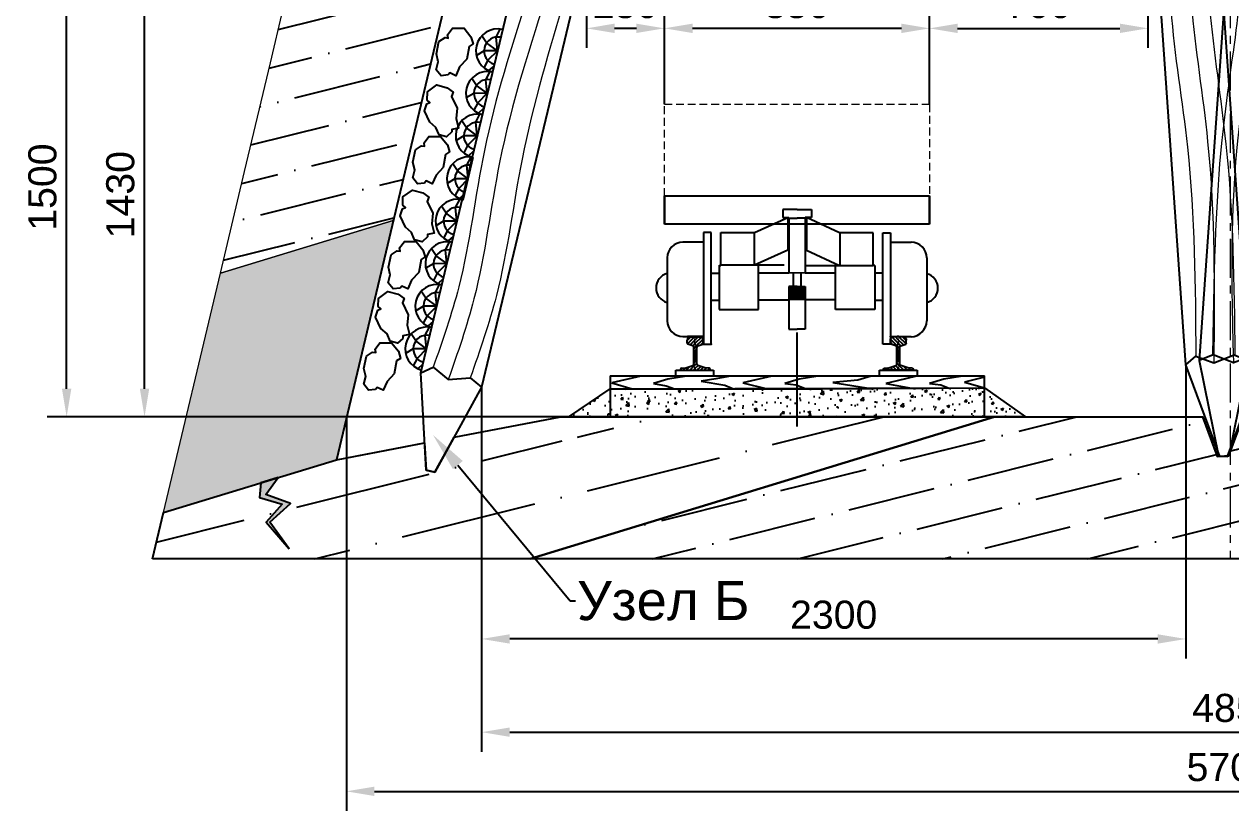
# Model space of a CAD drawing. Header units: inches. Extents: x -1850 to 56, y -982 to 275.
# Drawn here: x -1774.3 to -1696.9, y -650.7 to -600.2 of the extents above; entities that cross this region are included whole.
import ezdxf
from ezdxf import colors
from ezdxf.entities.mleader import LeaderData, LeaderLine
from ezdxf.math import Vec2, Vec3

# ---------------------------------------------------------------- set-up
doc = ezdxf.new("R2010")
doc.units = ezdxf.units.IN
doc.header["$MEASUREMENT"] = 0
for name, pattern in [('ACAD_ISO10W100', [18, 12, -3, 0, -3]), ('CENTERX2', [4, 2.5, -0.5, 0.5, -0.5]), ('DASHED', [0.75, 0.5, -0.25])]:
    doc.linetypes.add(name, pattern=pattern)
for name, color, linetype in [('ВАГОН', 7, 'Continuous'), ('Д_Распорка', 7, 'Continuous'), ('МЕТАЛЛ', 4, 'Continuous'), ('ОСЬ', 240, 'ACAD_ISO10W100'), ('РЕЛЬС', 7, 'Continuous'), ('ШПАЛА', 252, 'Continuous')]:
    doc.layers.add(name, color=color, linetype=linetype)
doc.layers.add('Размеры', color=7, linetype='Continuous', lineweight=15)
doc.styles.get("Standard").update_dxf_attribs({"font": 'ARIAL.TTF'})
doc.dimstyles.new('ISO-25', dxfattribs={"dimtxt": 2.5, "dimasz": 2.5, "dimexe": 1.25, "dimexo": 0, "dimtad": 1, "dimdec": 0, "dimtxsty": 'Standard', "dimcen": 2.5, "dimadec": 0, "dimazin": 0, "dimtfac": 1, "dimtdec": 0, "dimtmove": 0, "dimatfit": 3, "dimfxl": 0, "dimarcsym": 0})

# ---------------------------------------------------------------- blocks, each defined once
blk = doc.blocks.new('ТТ -1.6-550')
at = {"color": 7}
blk.add_line((768.795, -213.277), (767.74, -213.261), dxfattribs=at)
at = {"layer": 'ВАГОН', "color": 7}
for p, q in [((759.762, -208.33), (759.762, -210.134)), ((759.762, -210.144), (759.762, -208.33)), ((759.762, -208.33), (776.761, -208.33)), ((776.761, -208.33), (776.761, -210.144)), ((776.761, -210.144), (776.761, -208.339)), ((768.272, -209.204), (767.347, -209.204)), ((767.347, -209.204), (767.347, -209.717)), ((768.263, -209.204), (769.188, -209.204)), ((769.188, -209.204), (769.188, -209.717)), ((776.761, -210.144), (759.762, -210.144)), ((765.527, -210.675), (767.668, -209.717)), ((767.347, -209.717), (767.74, -209.717)), ((767.668, -209.699), (767.668, -211.793)), ((767.74, -209.717), (767.74, -213.277)), ((767.74, -209.752), (768.272, -209.752)), ((768.795, -209.752), (768.263, -209.752)), ((769.188, -209.717), (768.795, -209.717)), ((768.795, -209.717), (768.795, -213.277)), ((770.996, -210.684), (768.867, -209.699)), ((768.867, -209.699), (768.867, -211.793)), ((762.762, -210.675), (762.262, -210.675)), ((762.262, -210.675), (762.262, -217.818)), ((762.766, -217.818), (762.766, -210.675)), ((763.371, -210.675), (765.527, -210.675)), ((763.371, -212.769), (763.371, -210.675)), ((765.514, -210.675), (765.514, -212.777)), ((773.153, -210.684), (770.996, -210.684)), ((771.01, -210.684), (771.01, -212.787)), ((773.153, -212.778), (773.153, -210.684)), ((773.757, -217.828), (773.757, -210.684)), ((773.762, -210.684), (774.261, -210.684)), ((774.261, -210.684), (774.261, -217.828)), ((762.262, -211.291), (760.943, -211.291)), ((767.668, -211.793), (765.527, -212.769)), ((768.867, -211.793), (770.996, -212.778)), ((774.261, -211.3), (775.58, -211.3)), ((759.943, -212.291), (759.943, -216.326)), ((763.27, -212.769), (763.27, -215.601)), ((763.27, -212.776), (763.378, -212.776)), ((767.431, -212.769), (763.371, -212.769)), ((765.79, -215.601), (765.79, -212.769)), ((768.795, -212.778), (773.153, -212.778)), ((770.733, -215.611), (770.733, -212.778)), ((773.264, -212.782), (773.154, -212.782)), ((773.253, -212.778), (773.253, -215.611)), ((776.58, -212.3), (776.58, -216.335)), ((762.757, -213.267), (763.262, -213.267)), ((765.829, -213.261), (767.74, -213.261)), ((768.02, -213.277), (768.02, -214.166)), ((768.515, -213.277), (768.515, -214.166)), ((770.694, -213.271), (768.795, -213.271)), ((773.766, -213.277), (773.262, -213.277)), ((768.272, -214.132), (767.74, -214.132)), ((767.74, -214.132), (767.74, -216.87)), ((768.263, -214.132), (768.795, -214.132)), ((768.795, -214.132), (768.795, -216.87)), ((762.757, -215.013), (763.262, -215.013)), ((765.829, -214.986), (767.74, -214.986)), ((770.694, -214.995), (768.795, -214.995)), ((773.766, -215.022), (773.262, -215.022)), ((763.27, -215.601), (765.79, -215.601)), ((773.253, -215.611), (770.733, -215.611)), ((760.943, -217.346), (762.262, -217.346)), ((767.74, -216.87), (768.272, -216.87)), ((768.795, -216.87), (768.263, -216.87)), ((775.58, -217.355), (774.261, -217.355)), ((762.262, -217.818), (762.766, -217.818)), ((774.261, -217.828), (773.757, -217.828))]:
    blk.add_line(p, q, dxfattribs=at)
for centre, radius, start, end in [((760.943, -212.291), 1, 90, 180), ((775.58, -212.3), 1, 0, 90), ((760.182, -214.226), 0.959, 105.46233, 254.53767), ((776.341, -214.235), 0.959, 285.46233, 74.53767), ((760.978, -216.311), 1.035, 180.80202, 268.06345), ((775.545, -216.321), 1.035, 271.93655, 359.19798)]:
    blk.add_arc(centre, radius, start, end, dxfattribs=at)
for p in [(762.262, -217.326), (774.261, -217.335), (762.766, -217.818)]:
    blk.add_point(p, dxfattribs=at)
for points in [[(767.766, -214.166), (768.299, -214.166), (767.766, -215.022), (768.299, -215.022)], [(768.795, -214.166), (768.263, -214.166), (768.795, -215.022), (768.263, -215.022)]]:
    blk.add_solid(points, dxfattribs=at)
at = {"layer": 'Размеры', "color": 7}
blk.add_point((762.262, -217.346), dxfattribs=at)
at = {"layer": 'РЕЛЬС', "color": 7, "linetype": 'Continuous'}
for p, q in [((762.262, -217.346), (761.238, -217.346)), ((775.285, -217.355), (774.261, -217.355))]:
    blk.add_line(p, q, dxfattribs=at)
blk = doc.blocks.new('pfnzu')
at = {"color": 7, "lineweight": 0}
blk.add_line((142694.1, -82404), (142694.1, -82544.3), dxfattribs=at)
at = {"layer": 'Д_Распорка', "color": 253}
for p, q in [((142679.9, -82432.8), (142686.9, -82404.5)), ((142654.7, -82457.4), (142634.8, -82439)), ((142694.1, -82474.1), (142679.9, -82432.8)), ((142652.6, -82484.3), (142632.2, -82504.2)), ((142694.1, -82474.1), (142652.6, -82484.3)), ((142694.1, -82474.1), (142654.7, -82457.4)), ((142694.1, -82474.1), (142671.5, -82511.2)), ((142671.5, -82511.2), (142664.9, -82537.2)), ((142694.1, -82524.6), (142681.4, -82542.8))]:
    blk.add_line(p, q, dxfattribs=at)
at = {"layer": 'Д_Распорка', "color": 7}
blk.add_arc((142695.6, -82474.1), 70.2, 91.2316, 268.7684, dxfattribs=at)
at = {"layer": 'Д_Распорка', "color": 253}
blk.add_arc((142695.6, -82474.1), 44.2, 91.9563, 268.0437, dxfattribs=at)
blk = doc.blocks.new('Левая стойка')
at = {"color": 22}
for points in [[(90.348, -628.209), (89.764, -628.21), (88, -622.216), (88, -594.365), (92, -592.631), (91.997, -622.206), (90.348, -628.209)], [(88, -596.665), (89.063, -597.098), (90.256, -596.273), (91.412, -596.532), (92, -595.836)], [(88, -622.216), (88.677, -621.695), (89.803, -622.219), (91.146, -621.796), (92, -622.216)]]:
    blk.add_lwpolyline(points, dxfattribs=at)
at = {"color": 22, "linetype": 'ByBlock', "lineweight": 15}
for points in [[(90.256, -596.273), (89.769, -607.93), (90.203, -616.827), (89.803, -622.219)], [(91.412, -596.532), (91.12, -607.389), (91.554, -616.286), (91.146, -621.796)], [(89.063, -597.098), (88.643, -607.406), (89.077, -616.303), (88.677, -621.695)]]:
    blk.add_spline(points, degree=3, dxfattribs=at)
blk = doc.blocks.new('средняя стйка правая')
at = {"color": 22}
for points in [[(197.055, -638.84), (196.472, -638.882), (194.291, -633.016), (191.934, -599.312), (195.896, -598.616), (198.282, -632.737), (197.055, -638.84)], [(192.148, -602.36), (193.238, -602.717), (194.371, -601.812), (195.542, -601.989), (196.08, -601.254)], [(194.291, -633.016), (194.931, -632.45), (196.09, -632.894), (197.401, -632.378), (198.282, -632.737)]]:
    blk.add_lwpolyline(points, dxfattribs=at)
at = {"color": 22, "linetype": 'ByBlock', "lineweight": 15}
for points in [[(194.371, -601.812), (194.641, -609.854), (195.694, -618.699), (196.09, -632.894)], [(195.542, -601.989), (195.812, -610.031), (196.865, -618.877), (197.44, -632.363)], [(193.238, -602.717), (193.342, -610.221), (194.396, -619.066), (194.931, -632.45)]]:
    blk.add_spline(points, degree=3, dxfattribs=at)
blk = doc.blocks.new('Средняя стойка левая')
at = {"color": 22}
for points in [[(193.456, -638.916), (194.04, -638.958), (196.221, -633.092), (198.682, -597.961), (194.622, -598.677), (192.23, -632.813), (193.456, -638.916)], [(198.489, -600.715), (197.631, -601.477), (196.231, -601.099), (195.227, -601.728), (194.441, -601.269)], [(196.221, -633.092), (195.581, -632.526), (194.422, -632.97), (193.111, -632.454), (192.23, -632.813)]]:
    blk.add_lwpolyline(points, dxfattribs=at)
at = {"color": 22, "linetype": 'ByBlock', "lineweight": 15}
for points, knots in [([(196.231, -601.099), (196.141, -605.729), (196.03, -609.247), (194.403, -619.377), (194.205, -625.993), (194.422, -632.97)], [0, 0, 0, 0, 10.861197, 19.768941, 30.707264, 30.707264, 30.707264, 30.707264]), ([(195.227, -601.728), (194.965, -606.524), (195.004, -609.402), (193.398, -619.405), (193.187, -625.89), (193.072, -632.439)], [0, 0, 0, 0, 10.861197, 19.768941, 30.31915, 30.31915, 30.31915, 30.31915]), ([(197.623, -601.475), (197.325, -608.215), (197.484, -609.773), (195.859, -619.549), (195.669, -625.991), (195.581, -632.526)], [0, 0, 0, 0, 10.317044, 19.224788, 29.640794, 29.640794, 29.640794, 29.640794])]:
    blk.add_open_spline(points, degree=3, knots=knots, dxfattribs=at)
blk = doc.blocks.new('Р24')
at = {"color": 7}
blk.add_lwpolyline([(-20.5, 65.1), (-4.9, 65.5), (10.7, 65.1)], dxfattribs=at)
at = {"layer": 'МЕТАЛЛ', "color": 7}
for p, q in [((-30.4, 53.5), (-18.8, 65.1)), ((-30.4, 44.2), (-30.4, 54.9)), ((-29.8, 42.6), (-7, 65.5)), ((-12.9, 36.7), (-28.6, 41.8)), ((-21.5, 39.5), (-4.9, 56.1)), ((-12.9, 36.7), (-4.9, 44.7)), ((-4.9, 56.1), (4.3, 65.3)), ((-4.9, 44.7), (14.6, 64.2)), ((-4.9, 33.2), (20.1, 58.2)), ((3.2, 36.7), (18.9, 41.8)), ((13.4, 40), (20.6, 47.3)), ((20.6, 44.2), (20.6, 54.9)), ((-10, 28.1), (-4.9, 33.2)), ((-10, -22.3), (-10, 32.7)), ((-10, 16.7), (-4.9, 21.8)), ((-10, 5.2), (-4.9, 10.3)), ((-4.9, 21.8), (0.2, 26.9)), ((-4.9, 10.3), (0.2, 15.4)), ((-4.9, -1.1), (0.2, 4)), ((0.2, -22.3), (0.2, 32.7)), ((-49.5, -35.5), (-35.4, -33.6)), ((-45.2, -41.5), (-37.7, -33.9)), ((-35.4, -33.6), (-12.9, -26.3)), ((-33.7, -41.5), (-21.4, -29.1)), ((-22.3, -41.5), (-4.9, -24)), ((-10.8, -41.5), (-4.9, -35.5)), ((-10, -6.2), (-4.9, -1.1)), ((-10, -17.7), (-4.9, -12.6)), ((-4.9, -12.6), (0.2, -7.5)), ((-4.9, -24), (0.2, -18.9)), ((-4.9, -35.5), (4, -26.6)), ((0.6, -41.5), (12.7, -29.4)), ((25.6, -33.6), (3.2, -26.3)), ((12, -41.5), (21.3, -32.2)), ((23.5, -41.5), (30.7, -34.3)), ((39.8, -35.5), (25.6, -33.6)), ((34.9, -41.5), (40.7, -35.7)), ((-52.5, -38.8), (-52.5, -39.8)), ((-50.8, -41.5), (41, -41.5)), ((42.7, -38.8), (42.7, -39.8))]:
    blk.add_line(p, q, dxfattribs=at)
for centre, radius, start, end in [((-20.2, 54.9), 10.2, 91.7413, 180), ((-27.8, 44.2), 2.55, 180, 252), ((10.4, 54.9), 10.2, 0, 88.2587), ((18.1, 44.2), 2.55, 288, 360), ((-14.2, 32.7), 4.25, 0, 72), ((4.5, 32.7), 4.25, 108, 180), ((-49.1, -38.8), 3.4, 97.44, 180), ((-14.2, -22.3), 4.25, 288, 360), ((4.5, -22.3), 4.25, 180, 252), ((39.3, -38.8), 3.4, 0, 82.56), ((-50.8, -39.8), 1.7, 180, 270), ((41, -39.8), 1.7, 270, 0)]:
    blk.add_arc(centre, radius, start, end, dxfattribs=at)
at = {"layer": 'ОСЬ', "color": 7}
blk.add_line((-4.9, -42.7), (-4.9, 69.3), dxfattribs=at)
blk = doc.blocks.new('Колея 600')
at = {"layer": 'РЕЛЬС', "linetype": 'Continuous'}
h = blk.add_hatch(dxfattribs=at)
h.set_pattern_fill('AR-CONC', scale=12, style=0)
h.paths.add_polyline_path([(1477.9, 8.3), (13.1, 8.3), (145.5, 98.3), (1345.5, 101)])
for p, q in [((744.8, 278.4), (744.8, -22.2)), ((284.8, 115), (324.9, 107.4)), ((324.9, 107.4), (352, 98.3)), ((513.8, 110.3), (541.5, 98.3)), ((705.8, 115), (742, 111.2)), ((742, 111.2), (774.1, 98.3)), ((1030.2, 115), (1124.1, 98.3)), ((1169.5, 115), (1205.7, 111.2)), ((1205.7, 111.2), (1237.8, 98.3))]:
    blk.add_line(p, q)
at = {"layer": 'РЕЛЬС', "color": 0, "linetype": 'Continuous'}
for p, q in [((356.7, 140.7), (356.7, 158)), ((356.7, 158), (477, 158)), ((477, 158), (477, 140.7)), ((1009.8, 140.7), (1009.8, 158)), ((1009.8, 158), (1130.1, 158)), ((1130.1, 158), (1130.1, 140.7))]:
    blk.add_line(p, q, dxfattribs=at)
at = {"layer": 'РЕЛЬС', "color": 7, "linetype": 'Continuous'}
blk.add_lwpolyline([(1477.9, 8.3), (13.1, 8.3), (145.5, 98.3), (1345.5, 101), (1477.9, 8.3)], dxfattribs=at)
at = {"layer": 'ШПАЛА', "color": 0}
for p, q in [((145.5, 140), (145.5, 8.3)), ((145.5, 140), (1345.5, 139.7)), ((243.7, 138.7), (150.7, 117.3)), ((150.7, 117.3), (216, 98.3)), ((331.2, 128.8), (284.8, 115)), ((390.5, 138.7), (331.2, 128.8)), ((484.7, 130.4), (437.6, 122.2)), ((437.6, 122.2), (513.8, 110.3)), ((531.9, 138.7), (484.7, 130.4)), ((664.6, 138.7), (571.7, 117.3)), ((571.7, 117.3), (649.1, 98.3)), ((752.2, 128.8), (705.8, 115)), ((811.4, 138.7), (752.2, 128.8)), ((940.1, 126.3), (860.3, 118.9)), ((860.3, 118.9), (988.5, 98.3)), ((982.9, 138.7), (940.1, 126.3)), ((1066.4, 123.9), (1030.2, 115)), ((1128.3, 138.7), (1066.4, 123.9)), ((1215.9, 128.8), (1169.5, 115)), ((1275.1, 138.7), (1215.9, 128.8)), ((1345.5, 135.5), (1281.4, 119.2)), ((1281.4, 119.2), (1345.5, 101)), ((1345.5, 5.6), (1345.5, 139.7)), ((145.5, 98.3), (823.1, 98.3)), ((815.6, 98.3), (1345.5, 101)), ((145.5, 8.3), (1477.9, 8.3))]:
    blk.add_line(p, q, dxfattribs=at)
blk.add_blockref('Р24', (423.6, 199.4))
at = {"xscale": -1}
blk.add_blockref('Р24', (1064.8, 199.4), dxfattribs=at)
blk = doc.blocks.new('*D188')
at = {"color": 0, "linetype": 'ByBlock', "lineweight": -2}
for p, q in [((-1702.192, -589.885), (-1702.192, -601.766)), ((-1716.198, -605.379), (-1716.198, -599.266)), ((-1714.398, -600.516), (-1703.992, -600.516))]:
    blk.add_line(p, q, dxfattribs=at)
at = {"color": 0, "linetype": 'ByBlock'}
for points in [[(-1714.398, -600.216), (-1714.398, -600.816), (-1716.198, -600.516)], [(-1703.992, -600.216), (-1703.992, -600.816), (-1702.192, -600.516)]]:
    blk.add_solid(points, dxfattribs=at)
at = {"layer": 'Defpoints', "color": 0, "linetype": 'ByBlock'}
for p in [(-1702.192, -589.885), (-1702.192, -600.516), (-1716.198, -605.379)]:
    blk.add_point(p, dxfattribs=at)
at = {"color": 0, "linetype": 'ByBlock', "lineweight": 15, "insert": (-1709.195, -598.972), "char_height": 1.8, "attachment_point": 5}
blk.add_mtext('700', dxfattribs=at)
blk = doc.blocks.new('*D190')
at = {"color": 0, "linetype": 'ByBlock', "lineweight": -2}
for p, q in [((-1733.197, -605.379), (-1733.197, -599.266)), ((-1716.198, -605.379), (-1716.198, -599.266)), ((-1717.998, -600.516), (-1731.397, -600.516))]:
    blk.add_line(p, q, dxfattribs=at)
at = {"color": 0, "linetype": 'ByBlock'}
for points in [[(-1731.397, -600.216), (-1731.397, -600.816), (-1733.197, -600.516)], [(-1717.998, -600.216), (-1717.998, -600.816), (-1716.198, -600.516)]]:
    blk.add_solid(points, dxfattribs=at)
at = {"layer": 'Defpoints', "color": 0, "linetype": 'ByBlock'}
for p in [(-1733.197, -600.516), (-1733.197, -605.379), (-1716.198, -605.379)]:
    blk.add_point(p, dxfattribs=at)
at = {"color": 0, "linetype": 'ByBlock', "lineweight": 15, "insert": (-1724.698, -598.972), "char_height": 1.8, "attachment_point": 5}
blk.add_mtext('850', dxfattribs=at)
blk = doc.blocks.new('*D186')
at = {"color": 0, "linetype": 'ByBlock', "lineweight": -2}
for p, q in [((-1738.197, -595.39), (-1738.197, -601.766)), ((-1733.197, -604.319), (-1733.197, -599.266)), ((-1734.997, -600.516), (-1736.397, -600.516))]:
    blk.add_line(p, q, dxfattribs=at)
at = {"color": 0, "linetype": 'ByBlock'}
for points in [[(-1736.397, -600.216), (-1736.397, -600.816), (-1738.197, -600.516)], [(-1734.997, -600.216), (-1734.997, -600.816), (-1733.197, -600.516)]]:
    blk.add_solid(points, dxfattribs=at)
at = {"layer": 'Defpoints', "color": 0, "linetype": 'ByBlock'}
for p in [(-1738.197, -595.39), (-1738.197, -600.516), (-1733.197, -604.319)]:
    blk.add_point(p, dxfattribs=at)
at = {"color": 0, "linetype": 'ByBlock', "lineweight": 15, "insert": (-1735.697, -598.972), "char_height": 1.8, "attachment_point": 5}
blk.add_mtext('250', dxfattribs=at)
blk = doc.blocks.new('*D193')
at = {"color": 0, "linetype": 'ByBlock', "lineweight": -2}
for p, q in [((-1640.243, -618.758), (-1640.243, -650.676)), ((-1753.593, -625.511), (-1753.593, -650.676)), ((-1751.793, -649.426), (-1642.043, -649.426))]:
    blk.add_line(p, q, dxfattribs=at)
at = {"color": 0, "linetype": 'ByBlock'}
for points in [[(-1751.793, -649.126), (-1751.793, -649.726), (-1753.593, -649.426)], [(-1642.043, -649.126), (-1642.043, -649.726), (-1640.243, -649.426)]]:
    blk.add_solid(points, dxfattribs=at)
at = {"layer": 'Defpoints', "color": 0, "linetype": 'ByBlock'}
for p in [(-1640.243, -618.758), (-1753.593, -625.511), (-1640.243, -649.426)]:
    blk.add_point(p, dxfattribs=at)
at = {"color": 0, "linetype": 'ByBlock', "lineweight": 15, "insert": (-1696.918, -647.882), "char_height": 1.8, "attachment_point": 5}
blk.add_mtext('5700', dxfattribs=at)
blk = doc.blocks.new('*D195')
at = {"color": 0, "linetype": 'ByBlock', "lineweight": -2}
for p, q in [((-1699.767, -622.089), (-1699.767, -640.907)), ((-1744.916, -623.522), (-1744.916, -640.907)), ((-1701.567, -639.657), (-1743.116, -639.657))]:
    blk.add_line(p, q, dxfattribs=at)
at = {"color": 0, "linetype": 'ByBlock'}
for points in [[(-1743.116, -639.357), (-1743.116, -639.957), (-1744.916, -639.657)], [(-1701.567, -639.357), (-1701.567, -639.957), (-1699.767, -639.657)]]:
    blk.add_solid(points, dxfattribs=at)
at = {"layer": 'Defpoints', "color": 0, "linetype": 'ByBlock'}
for p in [(-1699.767, -622.089), (-1744.916, -623.522), (-1744.916, -639.657)]:
    blk.add_point(p, dxfattribs=at)
at = {"color": 0, "linetype": 'ByBlock', "lineweight": 15, "insert": (-1722.342, -638.112), "char_height": 1.8, "attachment_point": 5}
blk.add_mtext('2300', dxfattribs=at)
blk = doc.blocks.new('*D196')
at = {"color": 0, "linetype": 'ByBlock', "lineweight": -2}
for p, q in [((-1648.201, -620.195), (-1648.201, -646.883)), ((-1744.916, -623.522), (-1744.916, -646.883)), ((-1743.116, -645.633), (-1650.001, -645.633))]:
    blk.add_line(p, q, dxfattribs=at)
at = {"color": 0, "linetype": 'ByBlock'}
for points in [[(-1743.116, -645.333), (-1743.116, -645.933), (-1744.916, -645.633)], [(-1650.001, -645.333), (-1650.001, -645.933), (-1648.201, -645.633)]]:
    blk.add_solid(points, dxfattribs=at)
at = {"layer": 'Defpoints', "color": 0, "linetype": 'ByBlock'}
for p in [(-1648.201, -620.195), (-1744.916, -623.522), (-1648.201, -645.633)]:
    blk.add_point(p, dxfattribs=at)
at = {"color": 0, "linetype": 'ByBlock', "lineweight": 15, "insert": (-1696.559, -644.089), "char_height": 1.8, "attachment_point": 5}
blk.add_mtext('4850', dxfattribs=at)
blk = doc.blocks.new('*D197')
at = {"color": 0, "linetype": 'ByBlock', "lineweight": -2}
for p, q in [((-1738.566, -596.933), (-1767.784, -596.933)), ((-1766.534, -623.621), (-1766.534, -598.733)), ((-1739.836, -625.421), (-1767.784, -625.421))]:
    blk.add_line(p, q, dxfattribs=at)
at = {"color": 0, "linetype": 'ByBlock'}
for points in [[(-1766.834, -598.733), (-1766.234, -598.733), (-1766.534, -596.933)], [(-1766.834, -623.621), (-1766.234, -623.621), (-1766.534, -625.421)]]:
    blk.add_solid(points, dxfattribs=at)
at = {"layer": 'Defpoints', "color": 0, "linetype": 'ByBlock'}
for p in [(-1766.534, -596.933), (-1738.566, -596.933), (-1739.836, -625.421)]:
    blk.add_point(p, dxfattribs=at)
at = {"color": 0, "linetype": 'ByBlock', "lineweight": 15, "insert": (-1768.079, -611.177), "char_height": 1.8, "attachment_point": 5, "rotation": 90}
blk.add_mtext('1430', dxfattribs=at)
blk = doc.blocks.new('*D198')
at = {"color": 0, "linetype": 'ByBlock', "lineweight": -2}
for p, q in [((-1746.576, -595.96), (-1772.778, -595.96)), ((-1771.528, -623.621), (-1771.528, -597.76)), ((-1739.332, -625.421), (-1772.778, -625.421))]:
    blk.add_line(p, q, dxfattribs=at)
at = {"color": 0, "linetype": 'ByBlock'}
for points in [[(-1771.828, -597.76), (-1771.228, -597.76), (-1771.528, -595.96)], [(-1771.828, -623.621), (-1771.228, -623.621), (-1771.528, -625.421)]]:
    blk.add_solid(points, dxfattribs=at)
at = {"layer": 'Defpoints', "color": 0, "linetype": 'ByBlock'}
for p in [(-1771.528, -595.96), (-1746.576, -595.96), (-1739.332, -625.421)]:
    blk.add_point(p, dxfattribs=at)
at = {"color": 0, "linetype": 'ByBlock', "lineweight": 15, "insert": (-1773.073, -610.691), "char_height": 1.8, "attachment_point": 5, "rotation": 90}
blk.add_mtext('1500', dxfattribs=at)

msp = doc.modelspace()

# ---------------------------------------------------------------- hatches: boundary and pattern name
h = msp.add_hatch()
h.set_pattern_fill('ANSI36', color=256, scale=18, angle=329, style=0)
h.set_pattern_definition([(14, (-1894.0306, 10.125), (3.276215, 3.135733), [5.625, -1.125, 0, -1.125])])
h.paths.add_polyline_path([(-1757.659, -599.348), (-1746.576, -595.96), (-1750.582, -612.823), (-1761.665, -616.212), (-1760.115, -609.687), (-1758.46, -602.718)])
h = msp.add_hatch()
h.set_pattern_fill('ANSI36', color=256, scale=18, angle=329, style=0)
h.set_pattern_definition([(14, (-1601.9912, 12.8832), (3.276215, 3.135733), [5.625, -1.125, 0, -1.125])])
h.paths.add_polyline_path([(-1741.796, -634.52), (-1712.036, -625.421), (-1698.701, -625.421), (-1697.76, -627.954), (-1697.003, -627.913), (-1696.11, -625.511), (-1678.539, -625.511), (-1647.417, -620.057), (-1646.081, -623.75), (-1645.489, -623.709), (-1644.63, -619.566), (-1640.243, -618.758), (-1641.261, -603.783), (-1631.442, -600.781), (-1629.149, -634.52), (-1656.8, -634.52), (-1674.974, -634.52), (-1701.318, -634.52)])
for color, points in [(253, [(-1761.665, -616.212), (-1750.582, -612.823), (-1754.227, -628.179), (-1754.254, -628.179), (-1765.311, -631.561)]), (256, [(-1757.269, -633.874), (-1758.507, -632.173), (-1757.176, -630.975), (-1758.758, -630.406), (-1757.96, -629.312), (-1759.08, -629.652), (-1759.164, -630.59), (-1757.706, -631.015), (-1758.73, -632.176)])]:
    msp.add_hatch(color=color).paths.add_polyline_path(points)
h = msp.add_hatch()
h.set_pattern_fill('ANSI36', color=256, scale=1.1, angle=329, style=0)
h.set_pattern_definition([(14, (-285615.6566, 280081.5974), (5.085413972, 4.86735421), [8.73125, -1.74625, 0, -1.74625])])
h.paths.add_polyline_path([(-1739.836, -625.421), (-1739.738, -627.302), (-1739.17, -627.436), (-1738.062, -625.421), (-1712.036, -625.421), (-1741.796, -634.52), (-1766.014, -634.52), (-1765.311, -631.561), (-1754.254, -628.179)])

# ---------------------------------------------------------------- linework, layer by layer
at = {"color": 7, "linetype": 'CENTERX2', "lineweight": 15}
msp.add_line((-1696.918, -570.003), (-1696.918, -634.52), dxfattribs=at)
for points in [[(-1687.981, -581.3), (-1700.369, -583.463), (-1700.369, -583.463), (-1700.369, -583.463), (-1706.078, -583.581), (-1746.577, -595.964), (-1754.227, -628.179), (-1748.574, -627.093)], [(-1747.063, -603.506), (-1747.517, -603.55), (-1747.829, -603.165), (-1747.701, -602.663), (-1747.813, -602.155), (-1747.652, -601.369), (-1747.267, -601.107), (-1747.059, -601.143), (-1747.101, -600.925), (-1746.79, -600.512), (-1746.041, -600.513), (-1745.605, -601.057), (-1745.463, -601.51), (-1745.721, -601.674), (-1745.875, -602.498), (-1746.33, -602.986), (-1746.571, -603.556), (-1746.966, -603.37), (-1747.063, -603.506)], [(-1741.796, -634.52), (-1712.036, -625.421), (-1698.701, -625.421), (-1697.76, -627.954), (-1697.003, -627.913), (-1696.11, -625.511), (-1678.539, -625.511), (-1647.417, -620.057), (-1646.081, -623.75), (-1645.489, -623.709), (-1644.63, -619.566), (-1640.243, -618.758), (-1641.261, -603.783), (-1631.442, -600.781), (-1629.149, -634.52), (-1656.8, -634.52), (-1674.974, -634.52), (-1701.318, -634.52), (-1741.796, -634.52)], [(-1746.831, -607.159), (-1747.169, -607.465), (-1747.649, -607.342), (-1747.846, -606.862), (-1748.239, -606.522), (-1748.578, -605.795), (-1748.426, -605.355), (-1748.238, -605.26), (-1748.401, -605.11), (-1748.398, -604.593), (-1747.796, -604.146), (-1747.122, -604.324), (-1746.738, -604.602), (-1746.847, -604.888), (-1746.479, -605.641), (-1746.553, -606.304), (-1746.406, -606.905), (-1746.834, -606.991), (-1746.831, -607.159)], [(-1748.574, -610.437), (-1749.029, -610.481), (-1749.34, -610.096), (-1749.212, -609.594), (-1749.325, -609.086), (-1749.163, -608.3), (-1748.779, -608.038), (-1748.571, -608.074), (-1748.613, -607.856), (-1748.302, -607.443), (-1747.552, -607.444), (-1747.117, -607.988), (-1746.974, -608.441), (-1747.232, -608.605), (-1747.387, -609.429), (-1747.841, -609.917), (-1748.083, -610.487), (-1748.478, -610.301), (-1748.574, -610.437)], [(-1748.395, -613.891), (-1748.733, -614.197), (-1749.213, -614.074), (-1749.41, -613.595), (-1749.803, -613.254), (-1750.142, -612.528), (-1749.99, -612.088), (-1749.802, -611.992), (-1749.966, -611.843), (-1749.963, -611.326), (-1749.361, -610.879), (-1748.686, -611.056), (-1748.302, -611.334), (-1748.411, -611.62), (-1748.044, -612.373), (-1748.117, -613.037), (-1747.971, -613.638), (-1748.399, -613.724), (-1748.395, -613.891)], [(-1750.139, -617.17), (-1750.593, -617.214), (-1750.904, -616.829), (-1750.777, -616.326), (-1750.889, -615.818), (-1750.727, -615.033), (-1750.343, -614.771), (-1750.135, -614.806), (-1750.177, -614.589), (-1749.866, -614.176), (-1749.117, -614.176), (-1748.681, -614.721), (-1748.539, -615.173), (-1748.797, -615.338), (-1748.951, -616.161), (-1749.406, -616.65), (-1749.647, -617.22), (-1750.042, -617.033), (-1750.139, -617.17)], [(-1749.971, -620.388), (-1750.309, -620.695), (-1750.789, -620.571), (-1750.986, -620.092), (-1751.379, -619.751), (-1751.718, -619.025), (-1751.567, -618.585), (-1751.378, -618.489), (-1751.542, -618.34), (-1751.539, -617.823), (-1750.937, -617.376), (-1750.262, -617.553), (-1749.878, -617.831), (-1749.987, -618.117), (-1749.62, -618.87), (-1749.693, -619.534), (-1749.547, -620.135), (-1749.975, -620.221), (-1749.971, -620.388)], [(-1751.715, -623.667), (-1752.169, -623.711), (-1752.481, -623.326), (-1752.353, -622.823), (-1752.465, -622.316), (-1752.304, -621.53), (-1751.919, -621.268), (-1751.711, -621.303), (-1751.753, -621.086), (-1751.442, -620.673), (-1750.693, -620.673), (-1750.257, -621.218), (-1750.115, -621.67), (-1750.373, -621.835), (-1750.527, -622.658), (-1750.982, -623.147), (-1751.223, -623.717), (-1751.618, -623.53), (-1751.715, -623.667)], [(-1766.014, -634.52), (-1765.311, -631.561), (-1754.227, -628.179), (-1749.896, -627.346), (-1748.574, -627.093), (-1748.484, -628.833), (-1747.916, -628.968), (-1746.686, -626.732), (-1739.836, -625.421), (-1712.036, -625.421), (-1741.796, -634.52), (-1766.014, -634.52)], [(-1748.574, -627.093), (-1748.484, -628.833), (-1747.916, -628.968), (-1746.686, -626.732), (-1739.836, -625.421), (-1698.701, -625.421), (-1698.081, -627.089), (-1697.76, -627.954), (-1697.003, -627.913), (-1696.11, -625.511)], [(-1757.269, -633.874), (-1758.507, -632.173), (-1757.176, -630.975), (-1758.758, -630.406), (-1757.96, -629.312), (-1759.08, -629.652), (-1759.164, -630.59), (-1757.706, -631.015), (-1758.73, -632.176), (-1757.269, -633.874)]]:
    msp.add_lwpolyline(points)
at = {"color": 7, "lineweight": 0}
for points in [[(-1746.576, -595.96), (-1750.582, -612.823), (-1761.665, -616.212), (-1760.115, -609.687), (-1760.115, -609.687), (-1760.115, -609.687), (-1760.115, -609.687), (-1758.46, -602.718), (-1757.659, -599.348)], [(-1761.665, -616.212), (-1750.582, -612.823), (-1750.582, -612.823), (-1750.582, -612.823), (-1750.582, -612.823), (-1750.582, -612.823), (-1750.582, -612.823), (-1750.582, -612.823), (-1754.227, -628.179), (-1754.254, -628.179), (-1765.311, -631.561), (-1765.311, -631.561), (-1765.311, -631.561), (-1765.311, -631.561), (-1761.665, -616.212), (-1761.665, -616.212), (-1761.665, -616.212), (-1761.665, -616.212)]]:
    msp.add_lwpolyline(points, dxfattribs=at)
at = {"color": 7, "linetype": 'DASHED', "lineweight": 15}
msp.add_lwpolyline([(-1733.197, -605.379), (-1716.198, -605.379), (-1716.198, -611.262), (-1733.197, -611.262)], close=True, dxfattribs=at)

# ---------------------------------------------------------------- block references
for name, p in [('Средняя стойка левая', (-1891.129, 11.003)), ('средняя стйка правая', (-1894.058, 10.928)), ('ТТ -1.6-550', (-2492.959, -402.932))]:
    msp.add_blockref(name, p)
at = {"rotation": 346.5667949737099}
msp.add_blockref('Левая стойка', (-1689.851, 3.043), dxfattribs=at)
at = {"color": 7, "lineweight": 0, "xscale": 0.01999905100097304, "yscale": 0.01999905100092292, "zscale": 0.019999051, "rotation": 346.6350855604256}
for p in [(-4139.106, 1662.435), (-4139.754, 1659.706), (-4140.403, 1656.976), (-4140.975, 1654.228), (-4141.7, 1651.517), (-4142.348, 1648.787), (-4142.997, 1646.058), (-4143.645, 1643.328)]:
    msp.add_blockref('pfnzu', p, dxfattribs=at)
at = {"xscale": 0.01999999999998181, "yscale": 0.01999999999998181, "zscale": 0.02}
msp.add_blockref('Колея 600', (-1739.594, -625.586), dxfattribs=at)

# ---------------------------------------------------------------- dimensions: what is measured, and where the dimension line sits
at = {"color": 7, "linetype": 'ByBlock', "lineweight": 15}
for base, p1, p2, text, picture, middle in [((-1702.192, -600.516), (-1716.198, -605.379), (-1702.192, -589.885), '700', '*D188', (-1709.195, -600.516)), ((-1738.197, -600.516), (-1733.197, -604.319), (-1738.197, -595.39), '250', '*D186', (-1735.697, -600.516))]:
    dim = msp.add_linear_dim(base=base, p1=p1, p2=p2, text=text, dimstyle='ISO-25', override={"dimtxt": 1.8, "dimasz": 1.8, "dimfxl": 1.25}, dxfattribs=at)
    dim.commit()
    dim.dimension.update_dxf_attribs({"geometry": picture, "text_midpoint": middle, "dimtype": 160})
for base, p1, p2, text, picture, middle in [((-1771.528, -595.96), (-1739.332, -625.421), (-1746.576, -595.96), '1500', '*D198', (-1773.073, -610.691)), ((-1766.534, -596.933), (-1739.836, -625.421), (-1738.566, -596.933), '1430', '*D197', (-1768.079, -611.177))]:
    dim = msp.add_linear_dim(base=base, p1=p1, p2=p2, angle=90, text=text, dimstyle='ISO-25', override={"dimtxt": 1.8, "dimasz": 1.8, "dimfxl": 1.25}, dxfattribs=at)
    dim.commit()
    dim.dimension.update_dxf_attribs({"geometry": picture, "text_midpoint": middle})
for base, p1, p2, text, picture, middle in [((-1733.197, -600.516), (-1716.198, -605.379), (-1733.197, -605.379), '850', '*D190', (-1724.698, -598.972)), ((-1640.243, -649.426), (-1753.593, -625.511), (-1640.243, -618.758), '5700', '*D193', (-1696.918, -647.882)), ((-1648.201, -645.633), (-1744.916, -623.522), (-1648.201, -620.195), '4850', '*D196', (-1696.559, -644.089)), ((-1744.916, -639.657), (-1699.767, -622.089), (-1744.916, -623.522), '2300', '*D195', (-1722.342, -638.112))]:
    dim = msp.add_linear_dim(base=base, p1=p1, p2=p2, text=text, dimstyle='ISO-25', override={"dimtxt": 1.8, "dimasz": 1.8, "dimfxl": 1.25}, dxfattribs=at)
    dim.commit()
    dim.dimension.update_dxf_attribs({"geometry": picture, "text_midpoint": middle})

# ---------------------------------------------------------------- leaders
ml = msp.add_multileader_mtext('Standard')
ml.set_content('Узел Б', color=256)
ml.set_leader_properties()
ml.build(insert=Vec2(0, 0))
ml.multileader.update_dxf_attribs({"dogleg_length": 0.36, "arrow_head_size": 2.5})
ctx = ml.context
ctx.base_point, ctx.char_height, ctx.arrow_head_size, ctx.landing_gap_size, ctx.plane_origin = Vec3(-1738.89, -637.221), 2.5, 2.5, 0.09, Vec3(-1708.538, -656.068)
notes = []
notes.append((ctx, [(1, (1, 1, 0), (-1739.25, -637.221), (1, 0), 0.36, [(0, [(-1748.035, -626.582)], 0, [])])]))
ctx.mtext.insert, ctx.mtext.flow_direction = Vec3(-1738.8, -635.95), 5
for ctx, leaders in notes:
    for number, flags, end, landing, length, lines in leaders:
        leader = LeaderData()
        leader.index, (leader.has_last_leader_line, leader.has_dogleg_vector, leader.attachment_direction) = number, flags
        leader.last_leader_point, leader.dogleg_vector, leader.dogleg_length = Vec3(end), Vec3(landing), length
        for number, points, colour, breaks in lines:
            line = LeaderLine()
            line.index, line.vertices, line.color, line.breaks = number, Vec3.list(points), colors.encode_raw_color(colour), breaks
            leader.lines.append(line)
        ctx.leaders.append(leader)

doc.saveas('drawing.dxf')
